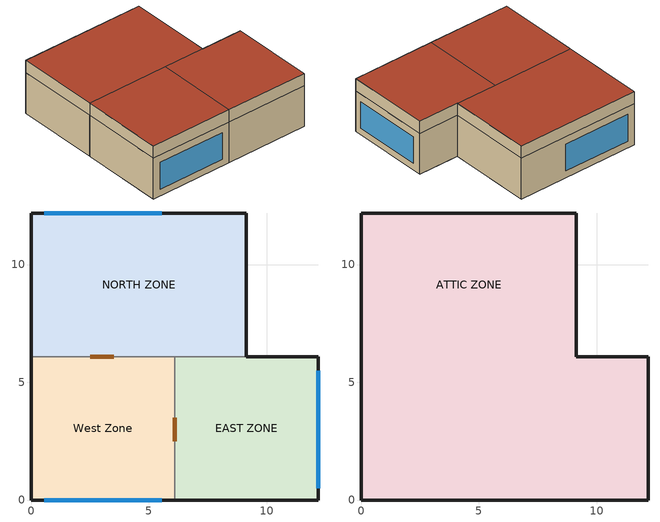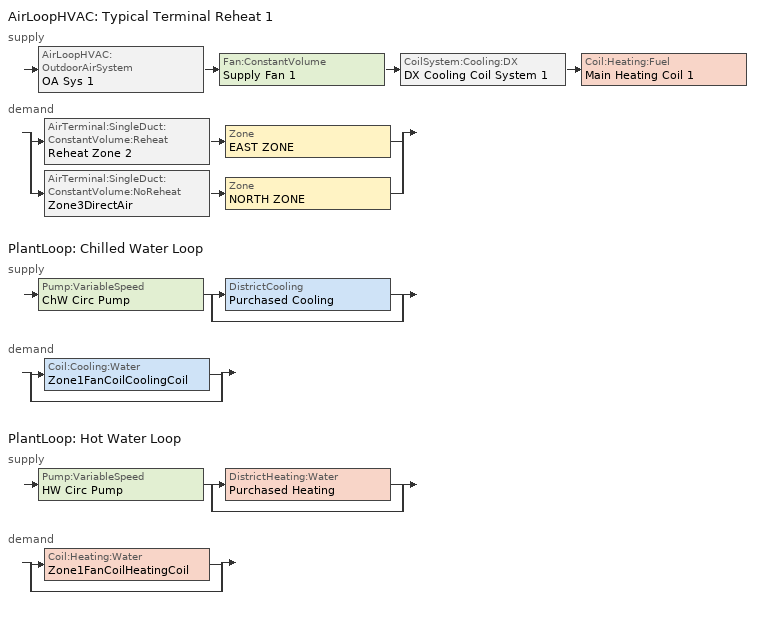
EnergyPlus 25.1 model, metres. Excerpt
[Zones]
West Zone
 floor adiabatic (FLOOR SLAB 8 IN): 0,0 0,6.1 6.1,6.1 6.1,0 z0
 wall outside (EXTWALL80): 0,6.1 0,0 6.1,0 z0:3.05
 wall to NORTH ZONE (PARTITION06): 6.1,6.1 0,6.1 z0:3.05
 wall to EAST ZONE (PARTITION06): 6.1,0 6.1,6.1 z0:3.05
 window (ELECTRO-CON-LIGHT): 0.55,0 5.55,0 z0.5:2.5
 door inside (DOOR-CON): 3.5,6.1 2.5,6.1 / 6.1,2.5 6.1,3.5 z0:2
EAST ZONE
 floor adiabatic (FLOOR SLAB 8 IN): 6.1,0 6.1,6.1 12.19,6.1 12.19,0 z0
 wall outside (EXTWALL80): 6.1,0 12.19,0 12.19,6.1 9.14,6.1 z0:3.05
 wall to NORTH ZONE (PARTITION06): 9.14,6.1 6.1,6.1 z0:3.05
 window (ELECTRO-CON-LIGHT): 12.19,0.5 12.19,5.5 z0.5:2.5
NORTH ZONE
 floor adiabatic (FLOOR SLAB 8 IN): 0,6.1 0,12.19 9.14,12.19 9.14,6.1 z0
 wall outside (EXTWALL80): 9.14,6.1 9.14,12.19 0,12.19 0,6.1 z0:3.05
 window (ELECTRO-CON-LIGHT): 5.55,12.19 0.55,12.19 z0.5:2.5
ATTIC ZONE
 floor to West Zone (CEILING:ATTIC): 0,0 0,6.1 6.1,6.1 6.1,0 z3.05
 floor to EAST ZONE (CEILING:ATTIC): 6.1,0 6.1,6.1 12.19,6.1 12.19,0 z3.05
 floor to NORTH ZONE (CEILING:ATTIC): 0,6.1 0,12.19 9.14,12.19 9.14,6.1 z3.05
 wall outside (EXTWALL80): 0,0 6.1,0 12.19,0 12.19,6.1 9.14,6.1 9.14,12.19 0,12.19 0,6.1 0,0 z3.05:3.96
 roof outside (ROOF34): 0,6.1 0,0 6.1,0 6.1,6.1 z3.96; 6.1,6.1 6.1,0 12.19,0 12.19,6.1 z3.96; 0,12.19 0,6.1 9.14,6.1 9.14,12.19 z3.96
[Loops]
AirLoopHVAC 'Typical Terminal Reheat 1'
 supply: AirLoopHVAC:OutdoorAirSystem 'OA Sys 1' > Fan:ConstantVolume 'Supply Fan 1' > CoilSystem:Cooling:DX 'DX Cooling Coil System 1' > Coil:Heating:Fuel 'Main Heating Coil 1'
 demand: split
  | AirTerminal:SingleDuct:ConstantVolume:Reheat 'Reheat Zone 2' > Zone 'EAST ZONE'
  | AirTerminal:SingleDuct:ConstantVolume:NoReheat 'Zone3DirectAir' > Zone 'NORTH ZONE'
PlantLoop 'Chilled Water Loop'
 supply: Pump:VariableSpeed 'ChW Circ Pump' > split
  | DistrictCooling 'Purchased Cooling'
  | bypass
 demand: split
  | Coil:Cooling:Water 'Zone1FanCoilCoolingCoil'
  | bypass
PlantLoop 'Hot Water Loop'
 supply: Pump:VariableSpeed 'HW Circ Pump' > split
  | DistrictHeating:Water 'Purchased Heating'
  | bypass
 demand: split
  | Coil:Heating:Water 'Zone1FanCoilHeatingCoil'
  | bypass
[Building]
Small Office with AirflowNetwork model: Loads convergence tolerance value=0.001; Maximum number of warmup days=25; Minimum number of warmup days=6; North axis=0; Solar distribution=FullInteriorAndExterior; Temperature convergence tolerance value=0.005; Terrain=Suburbs
[Site:GroundTemperature:BuildingSurface]
20.03, 20.03, 20.13, 20.3, 20.43, 20.52, 20.62, 20.77, 20.78, 20.55, 20.44, 20.2
[Site:Location]
CHICAGO_IL_USA TMY2-94846: Elevation=190; Latitude=41.78; Longitude=-87.75; Time zone=-6
[SizingPeriod:DesignDay] Barometric pressure=99063; Day of month=21; Daylight saving time indicator=No; Humidity condition type=WetBulb; Rain indicator=No; Snow indicator=No; Solar model indicator=ASHRAEClearSky
Name | Daily dry bulb temperature range | Day type | Maximum dry bulb temperature | Month | Sky clearness | Wetbulb or dewpoint at maximum dry bulb | Wind direction | Wind speed
CHICAGO_IL_USA Annual Cooling 1% Design Conditions DB/MCWB | 10.7 | SummerDesignDay | 31.5 | 7 | 1 | 23 | 230 | 5.3
CHICAGO_IL_USA Annual Heating 99% Design Conditions DB | 0 | WinterDesignDay | -17.3 | 1 | 0 | -17.3 | 270 | 4.9
[Construction]
CEILING:ATTIC: E1 - 3 / 4 IN PLASTER OR GYP BOARD, B5 - 1 IN DENSE INSULATION
DOOR-CON: 1.375in-Solid-Core
ELECTRO-CON-DARK: ELECTRO GLASS DARK STATE, WinAirGap, SPECTRAL GLASS INNER PANE
ELECTRO-CON-LIGHT: ELECTRO GLASS LIGHT STATE, WinAirGap, SPECTRAL GLASS INNER PANE
EXTWALL80: A1 - 1 IN STUCCO, C4 - 4 IN COMMON BRICK, E1 - 3 / 4 IN PLASTER OR GYP BOARD
FLOOR SLAB 8 IN: C10 - 8 IN HW CONCRETE
PARTITION06: E1 - 3 / 4 IN PLASTER OR GYP BOARD, C6 - 8 IN CLAY TILE, E1 - 3 / 4 IN PLASTER OR GYP BOARD
ROOF34: E2 - 1 / 2 IN SLAG OR STONE, E3 - 3 / 8 IN FELT AND MEMBRANE, C12 - 2 IN HW CONCRETE
[Material] Thermal absorptance=0.9
Name | Conductivity | Density | Roughness | Solar absorptance | Specific heat | Thickness | Visible absorptance
1.375in-Solid-Core | 0.1525 | 614.5 | Smooth | 0.92 | 1630 | 0.034925 | 0.92
A1 - 1 IN STUCCO | 0.691831 | 1858.142 | Smooth | 0.92 | 836.8 | 0.0253898 | 0.92
B5 - 1 IN DENSE INSULATION | 0.0432394 | 91.30524 | VeryRough | 0.5 | 836.8 | 0.0253898 | 0.5
C4 - 4 IN COMMON BRICK | 0.726422 | 1922.216 | Rough | 0.76 | 836.8 | 0.101498 | 0.76
C6 - 8 IN CLAY TILE | 0.570761 | 1121.292 | Smooth | 0.82 | 836.8 | 0.203302 | 0.82
C10 - 8 IN HW CONCRETE | 1.729577 | 2242.585 | MediumRough | 0.65 | 836.8 | 0.203302 | 0.65
C12 - 2 IN HW CONCRETE | 1.729577 | 2242.585 | MediumRough | 0.65 | 836.8 | 0.0509016 | 0.65
E1 - 3 / 4 IN PLASTER OR GYP BOARD | 0.726422 | 1601.846 | Smooth | 0.92 | 836.8 | 0.01905 | 0.92
E2 - 1 / 2 IN SLAG OR STONE | 1.435549 | 881.0155 | Rough | 0.55 | 1673.6 | 0.0127102 | 0.55
E3 - 3 / 8 IN FELT AND MEMBRANE | 0.190253 | 1121.292 | Rough | 0.75 | 1673.6 | 0.00954024 | 0.75
[MaterialProperty:GlazingSpectralData]
TestSpectralDataSet: 0.045, 0.044, 0.044, 0.042, 0.041, 0.041, 0, 0.34, 0.04, 0.04, 0, 0.35, 0.04, 0.04, 0.009, 0.36, 0.04, 0.04, 0.12, 0.37, 0.051, 0.051, 0.492, 0.38, 0.07, 0.07, 0.782, 0.39, 0.075, 0.075, 0.856, 0.4, 0.075, 0.075, 0.858, 0.41, 0.075, 0.075, 0.858, 0.42, 0.075, 0.075, 0.86, 0.43, 0.075, 0.075, 0.861, 0.44, 0.075, 0.075, 0.871, 0.45, 0.076, 0.076, 0.88, 0.46, 0.075, 0.075, 0.883, 0.47, 0.076, 0.076, 0.887, 0.48, 0.075, 0.075, 0.89, 0.49, 0.075, 0.075, 0.89, 0.5, 0.075, 0.075, 0.891, 0.51, 0.075, 0.075, 0.887, 0.52, 0.075, 0.075, 0.89, 0.53, 0.074, 0.074, 0.883, 0.54, 0.074, 0.074, 0.888, 0.55, 0.074, 0.074, 0.882, 0.56, 0.074, 0.074, 0.881, 0.57, 0.071, 0.071, 0.865, 0.58, 0.07, 0.07, 0.858, 0.59, 0.07, 0.07, 0.865, 0.6, 0.07, 0.07, 0.856, 0.61, 0.07, 0.07, 0.845, 0.62, 0.07, 0.07, 0.837, 0.63, 0.069, 0.069, 0.827, 0.64, 0.067, 0.067, 0.82, 0.65, 0.067, 0.067, 0.807, 0.66, 0.065, 0.065, 0.798, 0.67, 0.065, 0.065, 0.791, 0.68, 0.065, 0.065, 0.781, 0.69, 0.064, 0.064, 0.768, 0.7, 0.064, 0.064, 0.761, 0.71, 0.062, 0.062, 0.744, 0.72, 0.064, 0.064, 0.713, 0.73, 0.062, 0.062, 0.703, 0.74, 0.061, 0.061, 0.694, 0.75, 0.061, 0.061, 0.685, 0.76, 0.06, 0.06, 0.675, 0.77, 0.06, 0.06, 0.667, 0.78, 0.06, 0.06, 0.655, 0.79, 0.059, 0.059, 0.646, 0.8, 0.059, 0.059, 0.638, 0.81, 0.057, 0.057, 0.629, 0.82, 0.057, 0.057, 0.623, 0.83, 0.056, 0.056, 0.614, 0.84, 0.056, 0.056, 0.608, 0.85, 0.055, 0.055, 0.601, 0.86, 0.054, 0.054, 0.597, 0.87, 0.054, 0.054, 0.592, 0.88, 0.054, 0.054, 0.587, 0.89, 0.055, 0.055, 0.582, 0.9, 0.051, 0.051, 0.568, 0.95, 0.051, 0.051, 0.562, 1, 0.05, 0.05, 0.556, 1.05, 0.051, 0.051, 0.563, 1.1, 0.05, 0.05, 0.556, 1.15, 0.05, 0.05, 0.547, 1.2, 0.051, 0.051, 0.577, 1.25, 0.054, 0.054, 0.598, 1.3, 0.055, 0.055, 0.608, 1.35, 0.052, 0.052, 0.603, 1.4, 0.055, 0.055, 0.614, 1.45, 0.057, 0.057, 0.648, 1.5, 0.059, 0.059, 0.68, 1.55, 0.06, 0.06, 0.699, 1.6, 0.06, 0.06, 0.706, 1.65, 0.051, 0.051, 0.57, 1.7, 0.051, 0.051, 0.585, 1.75, 0.055, 0.055, 0.637, 1.8, 0.057, 0.057, 0.655, 1.85, 0.057, 0.057, 0.637, 1.9, 0.057, 0.057, 0.634, 1.95, 0.057, 0.057, 0.634, 2, 0.052, 0.052, 0.586, 2.05, 0.054, 0.054, 0.588, 2.1, 0.054, 0.054, 0.597, 2.15, 0.051, 0.051, 0.576, 2.2, 0.045, 0.045, 0.404, 2.25, 0.037, 0.037, 0.179, 2.3, 0.037, 0.037, 0.219, 2.35, 0.039, 0.039, 0.24, 2.4, 0.04, 0.04, 0.2, 2.45, 0.039, 0.039, 0.214, 2.5, 0.045, 0.044, 0.044, 0.042, 0, 0, 0, 0, 0.3, 0.31, 0.32, 0.33
[WindowMaterial:Gas]
WinAirGap: Gas type=Air; Thickness=0.013
[WindowMaterial:Glazing] Back side infrared hemispherical emissivity=0.84; Front side infrared hemispherical emissivity=0.84; Infrared transmittance at normal incidence=0
Name | Back side solar reflectance at normal incidence | Back side visible reflectance at normal incidence | Conductivity | Front side solar reflectance at normal incidence | Front side visible reflectance at normal incidence | Optical data type | Solar transmittance at normal incidence | Thickness | Visible transmittance at normal incidence | Window glass spectral data set
ELECTRO GLASS DARK STATE | 0.179 | 0.081 | 0.9 | 0.179 | 0.081 | SpectralAverage | 0.111 | 0.006 | 0.128
ELECTRO GLASS LIGHT STATE | 0.086 | 0.099 | 0.9 | 0.086 | 0.099 | SpectralAverage | 0.814 | 0.006 | 0.847
SPECTRAL GLASS INNER PANE | 0 | 0 | 0.798 | 0 | 0 | Spectral | 0 | 0.0099 | 0 | TestSpectralDataSet
[AirLoopHVAC]
Typical Terminal Reheat 1: Design supply air flow rate=1.9
[AirTerminal:SingleDuct:ConstantVolume:NoReheat]
Zone3DirectAir: Availability schedule=FanAndCoilAvailSched; Maximum air flow rate=0.76
[AirTerminal:SingleDuct:ConstantVolume:Reheat]
Reheat Zone 2: Availability schedule=FanAndCoilAvailSched; Convergence tolerance=0.001; Maximum air flow rate=0.55; Maximum hot water or steam flow rate=0; Minimum hot water or steam flow rate=0; Reheat coil=Reheat Coil Zone 2
[AvailabilityManager:HybridVentilation] Maximum outdoor dewpoint=30; Maximum outdoor enthalpy=30000; Maximum outdoor temperature=35; Maximum wind speed=40; Minimum outdoor dewpoint=15; Minimum outdoor enthalpy=20000; Minimum outdoor temperature=15; Minimum outdoor ventilation air schedule=Outdoor air Schedule; Opening factor function of wind speed curve=WindFactorCurve; Use weather file rain indicators=Yes
Name | Airflownetwork control type schedule | Control zone | Hvac air loop | Ventilation control mode schedule
Hybrid ventilation controller 1 | ANControlTypeSch | NORTH ZONE | Typical Terminal Reheat 1 | Hybrid Control Mode Schedule
Hybrid ventilation controller 2 | WestZoneANControlTypeSch | WEST ZONE |  | Hybrid Control Mode Schedule 2
[AvailabilityManager:Scheduled]
Reheat System 1 Avail: Schedule=FanAndCoilAvailSched
[Coil:Cooling:DX:SingleSpeed]
ACDXCoil 1: 2023 rated evaporator fan power per volume flow rate=934.4; Availability schedule=CoolingCoilAvailSched; Energy input ratio function of flow fraction curve=WindACEIRFFF; Energy input ratio function of temperature curve=WindACEIRFT; Gross rated cooling cop=3; Gross rated sensible heat ratio=0.8; Gross rated total cooling capacity=35000; Part load fraction correlation curve=WindACPLFFPLR; Rated air flow rate=1.9; Total cooling capacity function of flow fraction curve=WindACCoolCapFFF; Total cooling capacity function of temperature curve=WindACCoolCapFT
[Coil:Cooling:Water]
Zone1FanCoilCoolingCoil: Availability schedule=FanAndCoilAvailSched; Design air flow rate=Autosize; Design inlet air humidity ratio=Autosize; Design inlet air temperature=Autosize; Design inlet water temperature=Autosize; Design outlet air humidity ratio=Autosize; Design outlet air temperature=Autosize; Design water flow rate=Autosize; Heat exchanger configuration=CrossFlow; Type of analysis=SimpleAnalysis
[Coil:Heating:Fuel] Availability schedule=FanAndCoilAvailSched; Fuel type=NaturalGas
Name | Burner efficiency | Nominal capacity
Main Heating Coil 1 | 0.8 | 60000
Reheat Coil Zone 2 | 1 | Autosize
[Coil:Heating:Water]
Zone1FanCoilHeatingCoil: Availability schedule=FanAndCoilAvailSched; Maximum water flow rate=Autosize; Performance input method=UFactorTimesAreaAndDesignWaterFlowRate; Rated capacity=Autosize; Rated inlet air temperature=16.6; Rated inlet water temperature=82.2; Rated outlet air temperature=32.2; Rated outlet water temperature=71.1; U factor times area value=Autosize
[CoilSystem:Cooling:DX]
DX Cooling Coil System 1: Availability schedule=CoolingCoilAvailSched; Cooling coil=ACDXCoil 1
[Controller:OutdoorAir]
OA Controller 1: Economizer control action type=ModulateFlow; Economizer control type=NoEconomizer; Economizer maximum limit dry bulb temperature=19; Economizer minimum limit dry bulb temperature=4; Lockout type=NoLockout; Maximum outdoor air flow rate=1.9; Minimum limit type=FixedMinimum; Minimum outdoor air flow rate=0.4333
[Daylighting:Controls]
West Zone_DaylCtrl: Daylighting reference point name 1=West Zone_DaylRefPt1; Fraction of lights controlled by reference point 1=1; Illuminance setpoint at reference point 1=500; Daylighting method=SplitFlux; Glare calculation azimuth angle of view direction clockwise from zone y axis=180; Glare calculation daylighting reference point=West Zone_DaylRefPt1; Lighting control type=Continuous; Maximum allowable discomfort glare index=20; Minimum input power fraction for continuous or continuousoff dimming control=0.3; Minimum light output fraction for continuous or continuousoff dimming control=0.2; Probability lighting will be reset when needed in manual stepped control=1; Zone or space=West Zone
[DesignSpecification:OutdoorAir]
SZ Zone: Outdoor air flow per person=0.00944; Outdoor air flow per zone=0; Outdoor air flow per zone floor area=0; Outdoor air method=Flow/Person
[DistrictCooling]
Purchased Cooling: Nominal capacity=1000000
[DistrictHeating:Water]
Purchased Heating: Nominal capacity=1000000
[ElectricEquipment] Design level calculation method=EquipmentLevel; Fraction latent=0; Fraction lost=0; Fraction radiant=0.3; Schedule=INTERMITTENT
Name | Design level | Zone or zonelist or space or spacelist
EAST ZONE ElecEq 1 | 1464.375 | EAST ZONE
NORTH ZONE ElecEq 1 | 1464.375 | NORTH ZONE
West Zone ElecEq 1 | 464.375 | West Zone
[Fan:ConstantVolume] Availability schedule=FanAndCoilAvailSched; Motor efficiency=0.9; Motor in airstream fraction=1
Name | Fan total efficiency | Maximum flow rate | Pressure rise
Supply Fan 1 | 0.7 | 1.9 | 600
Zone1FanCoilFan | 0.5 | Autosize | 75
[Fan:ZoneExhaust]
Zone3 Exhaust Fan: Availability schedule=FanAndCoilAvailSched; End use subcategory=Zone Exhaust; Fan total efficiency=0.7; Maximum flow rate=0.01; Pressure rise=500
[Lights] Design level calculation method=LightingLevel; End use subcategory=GeneralLights; Fraction radiant=0.2; Fraction replaceable=1; Fraction visible=0.2; Return air fraction=0; Schedule=OFFICE LIGHTING
Name | Lighting level | Zone or zonelist or space or spacelist
EAST ZONE Lights 1 | 1464.375 | EAST ZONE
NORTH ZONE Lights 1 | 878.6252 | NORTH ZONE
West Zone Lights 1 | 864.375 | West Zone
[People] Activity level schedule=Activity Sch; Air velocity schedule=Air Velo Sch; Carbon dioxide generation rate=3.82e-08; Clothing insulation calculation method=ClothingInsulationSchedule; Clothing insulation schedule=Clothing Sch; Fraction radiant=0.3; Mean radiant temperature calculation type=EnclosureAveraged; Number of people calculation method=People; Number of people schedule=OFFICE OCCUPANCY; Thermal comfort model 1 type=Fanger; Work efficiency schedule=Work Eff Sch
Name | Number of people | Zone or zonelist or space or spacelist
EAST ZONE People | 3 | EAST ZONE
NORTH ZONE People | 4 | NORTH ZONE
West Zone People | 2 | West Zone
[PlantEquipmentList]
cooling plant: Purchased Cooling, DistrictCooling
heating plant: Purchased Heating, DistrictHeating:Water
[PlantEquipmentOperation:CoolingLoad]
Purchased Cooling Only: Load range 1 lower limit=0; Load range 1 upper limit=1000000; Range 1 equipment list=cooling plant
[PlantEquipmentOperation:HeatingLoad]
Purchased Heating Only: Load range 1 lower limit=0; Load range 1 upper limit=1000000; Range 1 equipment list=heating plant
[PlantEquipmentOperationSchemes] Control scheme 1 schedule=ON
Name | Control scheme 1
Chilled Loop Operation | Purchased Cooling Only
Hot Loop Operation | Purchased Heating Only
[PlantLoop] Fluid type=Water; Load distribution scheme=Optimal; Maximum loop flow rate=Autosize; Maximum loop temperature=100; Minimum loop flow rate=0; Plant loop volume=Autocalculate
Name | Minimum loop temperature | Plant equipment operation scheme
Chilled Water Loop | 1 | Chilled Loop Operation
Hot Water Loop | 10 | Hot Loop Operation
[Pump:VariableSpeed] Design maximum flow rate=Autosize; Design minimum flow rate=0; Design power consumption=Autosize; Design pump head=179352; Fraction of motor inefficiencies to fluid stream=0; Motor efficiency=0.9; Pump control type=Intermittent; Coefficient 1 of the part load performance curve=0; Coefficient 2 of the part load performance curve=1; Coefficient 3 of the part load performance curve=0; Coefficient 4 of the part load performance curve=0
ChW Circ Pump; HW Circ Pump
[SetpointManager:Scheduled] Control variable=Temperature
Name | Schedule | Setpoint node or nodelist
Chilled Water Loop Setpoint Manager | CW Loop Temp Schedule | Chilled Water Loop Setpoint Node List
Hot Water Loop Setpoint Manager | HW Loop Temp Schedule | Hot Water Loop Setpoint Node List
[SetpointManager:SingleZone:Reheat]
Supply Air Temp Manager: Control variable=Temperature; Control zone=NORTH ZONE; Maximum supply air temperature=45; Minimum supply air temperature=13; Setpoint node or nodelist=Supply Air Temp Nodes
[Sizing:Plant]
Name | Design loop exit temperature | Loop design temperature difference | Loop type
Hot Water Loop | 82 | 11 | Heating
Chilled Water Loop | 7.22 | 6.67 | Cooling
[Sizing:Zone] Account for dedicated outdoor air system=No; Cooling design air flow method=DesignDay; Cooling design air flow rate=0; Dedicated outdoor air high setpoint temperature for design=Autosize; Dedicated outdoor air low setpoint temperature for design=Autosize; Dedicated outdoor air system control strategy=NeutralSupplyAir; Design specification outdoor air object=SZ Zone; Heating design air flow method=DesignDay; Heating design air flow rate=0; Zone cooling design supply air humidity ratio=0.008; Zone cooling design supply air temperature=12; Zone cooling design supply air temperature input method=SupplyAirTemperature; Zone cooling sizing factor=0; Zone heating design supply air humidity ratio=0.008; Zone heating design supply air temperature=50; Zone heating design supply air temperature input method=SupplyAirTemperature; Zone heating sizing factor=0
East Zone; West Zone; North Zone
[ThermostatSetpoint:DualSetpoint]
Setpoints: Cooling setpoint temperature schedule=Dual Cooling Setpoints; Heating setpoint temperature schedule=Dual Heating Setpoints
[WindowShadingControl]
WIN-CONTROL-GLARE-West Zone: Zone=West Zone; Construction with shading=ELECTRO-CON-DARK; Daylighting control object=West Zone_DaylCtrl; Fenestration surface name 1=Zn001:Wall001:Win001; Glare control is active=Yes; Multiple surface control type=Sequential; Setpoint=0; Shading control is scheduled=No; Shading control type=OnIfHighGlare; Shading type=SwitchableGlazing; Type of slat angle control for blinds=FixedSlatAngle
[Zone] Ceiling height=Autocalculate; Multiplier=1; Type=1; Volume=Autocalculate
ATTIC ZONE; EAST ZONE; NORTH ZONE; West Zone
[ZoneControl:Thermostat] Control 1=Setpoints; Control type schedule=Dual Zone Control Type Sched
Name | Zone or zonelist
Zone 1 Thermostat | West Zone
Zone 2 Thermostat | EAST ZONE
Zone 3 Thermostat | NORTH ZONE
[Zone equipment]
West Zone: Zone1FanCoil
EAST ZONE: Reheat Zone 2
NORTH ZONE: Zone3DirectAir, Zone3 Exhaust Fan
[ZoneHVAC:FourPipeFanCoil]
Zone1FanCoil: Availability schedule=FanAndCoilAvailSched; Capacity control method=ConstantFanVariableFlow; Cooling coil=Zone1FanCoilCoolingCoil; Cooling convergence tolerance=0.001; Heating coil=Zone1FanCoilHeatingCoil; Heating convergence tolerance=0.001; Maximum cold water flow rate=Autosize; Maximum hot water flow rate=Autosize; Maximum outdoor air flow rate=Autosize; Maximum supply air flow rate=Autosize; Minimum cold water flow rate=0; Minimum hot water flow rate=0; Outdoor air schedule=OUTAIRFANCOILSCHEDULE; Supply air fan=Zone1FanCoilFan
[Curve:Biquadratic] Input unit type for x=Temperature; Input unit type for y=Temperature; Maximum value of x=23.88889; Maximum value of y=46.11111; Minimum value of x=12.77778; Minimum value of y=18; Output unit type=Dimensionless
Name | Coefficient1 constant | Coefficient2 x | Coefficient3 x 2 | Coefficient4 y | Coefficient5 y 2 | Coefficient6 x y
WindACCoolCapFT | 0.942588 | 0.00954335 | 0.00068377 | -0.0110427 | 5.249e-06 | -9.72e-06
WindACEIRFT | 0.342414 | 0.034885 | -0.0006237 | 0.00497722 | 0.000437951 | -0.000728028
[Curve:Quadratic]
Name | Maximum value of x | Minimum value of x | Coefficient1 constant | Coefficient2 x | Coefficient3 x 2
WindACCoolCapFFF | 1.5 | 0.5 | 0.8 | 0.2 | 0
WindACEIRFFF | 1.5 | 0.5 | 1.1552 | -0.1808 | 0.0256
WindACPLFFPLR | 1 | 0 | 0.85 | 0.15 | 0
WindFactorCurve | 1 | 0 | 1 | 0 | 0
[Schedule:Compact]
ANControlTypeSch; Hybrid Control Mode Schedule; WestZoneANControlTypeSch: Through: 12/31, For: AllDays, Until:  7:00, 1, Until: 17:00, 1, Until: 24:00, 1
Activity Sch: Through: 12/31, For: AllDays, Until: 24:00, 131.8
Air Velo Sch: Through: 12/31, For: AllDays, Until: 24:00, 0.137
CW LOOP TEMP SCHEDULE: Through: 12/31, For: Alldays, Until: 24:00, 7.22
Clothing Sch: Through: 12/31, For: AllDays, Until: 24:00, 1
CoolingCoilAvailSched: Through: 3/31, For: AllDays, Until: 24:00, 0, Through: 9/30, For: AllDays, Until: 24:00, 1, Through: 12/31, For: AllDays, Until: 24:00, 0
Dual Cooling Setpoints: Through: 12/31, For: AllDays, Until:  7:00, 30, Until: 17:00, 24, Until: 24:00, 30
Dual Heating Setpoints: Through: 12/31, For: AllDays, Until:  7:00, 15, Until: 17:00, 22, Until: 24:00, 15
Dual Zone Control Type Sched: Through: 12/31, For: AllDays, Until: 24:00, 4
FanAndCoilAvailSched: Through: 3/31, For: AllDays, Until: 24:00, 1, Through: 9/30, For: AllDays, Until: 24:00, 1, Through: 12/31, For: AllDays, Until: 24:00, 1
HW LOOP TEMP SCHEDULE: Through: 12/31, For: Alldays, Until: 24:00, 82
Hybrid Control Mode Schedule 2: Through: 12/31, For: AllDays, Until:  7:00, 4, Until: 17:00, 4, Until: 24:00, 4
INTERMITTENT: Through: 12/31, For: WeekDays, Until: 8:00, 0, Until: 18:00, 1, Until: 24:00, 0, For: AllOtherDays, Until: 24:00, 0
OFFICE LIGHTING: Through: 12/31, For: WeekDays, Until: 6:00, 0.05, Until: 7:00, 0.2, Until: 17:00, 1, Until: 18:00, 0.5, Until: 24:00, 0.05, For: AllOtherDays, Until: 24:00, 0.05
OFFICE OCCUPANCY: Through: 12/31, For: WeekDays, Until: 6:00, 0, Until: 7:00, 0.1, Until: 8:00, 0.5, Until: 12:00, 1, Until: 13:00, 0.5, Until: 16:00, 1, Until: 17:00, 0.5, Until: 18:00, 0.1, Until: 24:00, 0, For: AllOtherDays, Until: 24:00, 0
ON: Through: 12/31, For: Alldays, Until: 24:00, 1
OUTAIRFANCOILSCHEDULE: Through : 12/31, For: Alldays, Until: 7:00, 1, Until: 17:00, 1, Until: 24:00, 1
Outdoor air Schedule: Through: 12/31, For: AllDays, Until:  7:00, 2, Until: 17:00, 2, Until: 24:00, 2
Work Eff Sch: Through: 12/31, For: AllDays, Until: 24:00, 0
[AirflowNetwork:MultiZone:Component:DetailedOpening]
WiOpen1: Air mass flow coefficient when opening is closed=0.001; Air mass flow exponent when opening is closed=0.667; Discharge coefficient for opening factor 1=0.5; Discharge coefficient for opening factor 2=0.6; Discharge coefficient for opening factor 3=0; Discharge coefficient for opening factor 4=0; Extra crack length or height of pivoting axis=0; Height factor for opening factor 1=1; Height factor for opening factor 2=1; Height factor for opening factor 3=0; Height factor for opening factor 4=0; Number of sets of opening factor data=2; Opening factor 1=0; Opening factor 2=1; Opening factor 3=0; Opening factor 4=0; Start height factor for opening factor 1=0; Start height factor for opening factor 2=0; Start height factor for opening factor 3=0; Start height factor for opening factor 4=0; Type of rectangular large vertical opening lvo=NonPivoted; Width factor for opening factor 1=0; Width factor for opening factor 2=1; Width factor for opening factor 3=0; Width factor for opening factor 4=0
[AirflowNetwork:MultiZone:Component:SimpleOpening]
DrOpen: Air mass flow coefficient when opening is closed=0.001; Air mass flow exponent when opening is closed=0.667; Discharge coefficient=0.55; Minimum density difference for two way flow=0.0001
[AirflowNetwork:MultiZone:Component:ZoneExhaustFan]
Zone3 Exhaust Fan: Air mass flow coefficient when the zone exhaust fan is off at reference conditions=0.01; Air mass flow exponent when the zone exhaust fan is off=0.667
[AirflowNetwork:MultiZone:ExternalNode]
Name | External node height | Wind pressure coefficient curve
EFacade | 1.524 | EFacade_WPCValue
Horizontal | 3.028 | Horizontal_WPCValue
NFacade | 1.524 | NFacade_WPCValue
SFacade | 1.524 | SFacade_WPCValue
WFacade | 1.524 | WFacade_WPCValue
[AirflowNetwork:MultiZone:ReferenceCrackConditions]
ReferenceCrackConditions: Reference barometric pressure=101325; Reference humidity ratio=0; Reference temperature=20
[AirflowNetwork:MultiZone:Surface]
Name | Leakage component | Surface | Window door opening factor or crack factor
AirflowNetwork:MultiZone:Surface 1 | ELA-1 | Zn001:Wall001 | 1
AirflowNetwork:MultiZone:Surface 2 | WiOpen1 | Zn001:Wall001:Win001 | 0.5
AirflowNetwork:MultiZone:Surface 3 | CR-1 | Zn001:Wall002 | 1
AirflowNetwork:MultiZone:Surface 4 | CRcri | Zn001:Wall003 | 1
AirflowNetwork:MultiZone:Surface 5 | DrOpen | Zn001:Wall003:Door001 | 0.5
AirflowNetwork:MultiZone:Surface 6 | DrOpen | Zn001:Wall004:Door001 | 0.5
AirflowNetwork:MultiZone:Surface 7 | CRcri | Zn001:Wall004 | 1
AirflowNetwork:MultiZone:Surface 8 | CRcri | Zn001:Ceil001 | 1
AirflowNetwork:MultiZone:Surface 9 | WiOpen1 | Zn002:Wall003:Win001 | 0.5
AirflowNetwork:MultiZone:Surface 10 | CR-1 | Zn002:Wall002 | 1
AirflowNetwork:MultiZone:Surface 11 | CR-1 | Zn002:Wall003 | 1
AirflowNetwork:MultiZone:Surface 12 | CRcri | Zn002:Wall005 | 1
AirflowNetwork:MultiZone:Surface 13 | CRcri | Zn002:Ceil001 | 1
AirflowNetwork:MultiZone:Surface 14 | CR-1 | Zn003:Wall001 | 1
AirflowNetwork:MultiZone:Surface 15 | CR-1 | Zn003:Wall002 | 1
AirflowNetwork:MultiZone:Surface 16 | WiOpen1 | Zn003:Wall002:Win001 | 0.5
AirflowNetwork:MultiZone:Surface 17 | Zone3 Exhaust Fan | Zn003:Wall003 | 1
AirflowNetwork:MultiZone:Surface 18 | CRcri | Zn003:Ceil001 | 1
AirflowNetwork:MultiZone:Surface 19 | CR-1 | Zn004:Roof001 | 1
AirflowNetwork:MultiZone:Surface 20 | CR-1 | Zn004:Roof002 | 1
AirflowNetwork:MultiZone:Surface 21 | CR-1 | Zn004:Roof003 | 1
[AirflowNetwork:MultiZone:Surface:Crack] Air mass flow exponent=0.667
Name | Air mass flow coefficient at reference conditions
CR-1 | 0.01
CRcri | 0.05
[AirflowNetwork:MultiZone:Surface:EffectiveLeakageArea]
ELA-1: Air mass flow exponent=0.667; Discharge coefficient=1; Effective leakage area=0.007; Reference pressure difference=4
[AirflowNetwork:MultiZone:WindPressureCoefficientArray]
Every 30 Degrees: Wind direction 1=0; Wind direction 2=30; Wind direction 3=60; Wind direction 4=90; Wind direction 5=120; Wind direction 6=150; Wind direction 7=180; Wind direction 8=210; Wind direction 9=240; Wind direction 10=270; Wind direction 11=300; Wind direction 12=330
[AirflowNetwork:MultiZone:WindPressureCoefficientValues] Airflownetwork multizone windpressurecoefficientarray=Every 30 Degrees
Name | Wind pressure coefficient value 1 | Wind pressure coefficient value 2 | Wind pressure coefficient value 3 | Wind pressure coefficient value 4 | Wind pressure coefficient value 5 | Wind pressure coefficient value 6 | Wind pressure coefficient value 7 | Wind pressure coefficient value 8 | Wind pressure coefficient value 9 | Wind pressure coefficient value 10 | Wind pressure coefficient value 11 | Wind pressure coefficient value 12
EFacade_WPCValue | -0.56 | 0.04 | 0.48 | 0.6 | 0.48 | 0.04 | -0.56 | -0.56 | -0.42 | -0.37 | -0.42 | -0.56
Horizontal_WPCValue | 0 | 0 | 0 | 0 | 0 | 0 | 0 | 0 | 0 | 0 | 0 | 0
NFacade_WPCValue | 0.6 | 0.48 | 0.04 | -0.56 | -0.56 | -0.42 | -0.37 | -0.42 | -0.56 | -0.56 | 0.04 | 0.48
SFacade_WPCValue | -0.37 | -0.42 | -0.56 | -0.56 | 0.04 | 0.48 | 0.6 | 0.48 | 0.04 | -0.56 | -0.56 | -0.42
WFacade_WPCValue | -0.56 | -0.56 | -0.42 | -0.37 | -0.42 | -0.56 | -0.56 | 0.04 | 0.48 | 0.6 | 0.48 | 0.04
[AirflowNetwork:MultiZone:Zone] Indoor and outdoor enthalpy difference lower limit for maximum venting open factor=0; Indoor and outdoor enthalpy difference upper limit for minimum venting open factor=300000
Name | Zone | Indoor and outdoor temperature difference lower limit for maximum venting open factor | Indoor and outdoor temperature difference upper limit for minimum venting open factor | Minimum venting open factor | Ventilation control mode | Ventilation control zone temperature setpoint schedule | Venting availability schedule
AirflowNetwork:MultiZone:Zone 1 | West Zone | 5 | 10 | 0.3 | Temperature | WindowVentSched | VentingSched
AirflowNetwork:MultiZone:Zone 2 | EAST ZONE | 0 | 100 | 1 | Temperature | WindowVentSched
AirflowNetwork:MultiZone:Zone 3 | NORTH ZONE | 0 | 100 | 1 | Temperature | WindowVentSched | VentingSched
AirflowNetwork:MultiZone:Zone 4 | ATTIC ZONE | 0 | 100 | 1 | NoVent
[AirflowNetwork:SimulationControl]
AriflowNetwork_All: Absolute airflow convergence tolerance=1e-06; Airflownetwork control=MultizoneWithoutDistribution; Azimuth angle of long axis of building=0; Building type=LowRise; Convergence acceleration limit=-0.5; Height selection for local wind pressure calculation=ExternalNode; Initialization type=ZeroNodePressures; Maximum number of iterations=500; Ratio of building width along short axis to width along long axis=1; Relative airflow convergence tolerance=1e-05; Wind pressure coefficient type=Input
